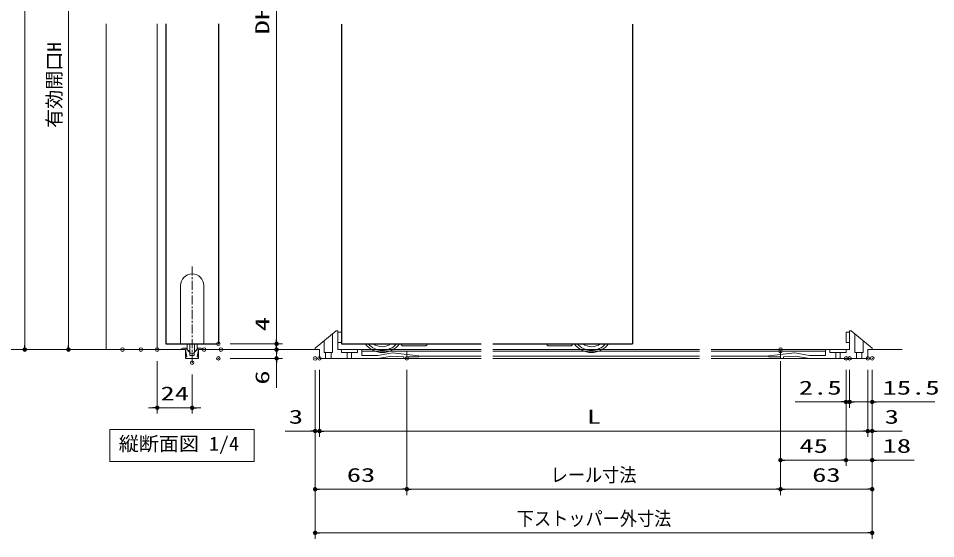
# Model space of a CAD drawing. Units: millimetres, scale not verified. Extents: x -1306 to 1306, y -607 to 607.
# Drawn here: x -873 to -243, y -133 to 225 of the extents above; entities that cross this region are included whole.
import ezdxf
from ezdxf.enums import TextEntityAlignment as Align

# ---------------------------------------------------------------- set-up
doc = ezdxf.new("R2010")
doc.units = ezdxf.units.MM
doc.header["$LTSCALE"] = 5
doc.header["$PDMODE"] = 32
doc.header["$PDSIZE"] = 2.5
doc.linetypes.add('USER1', pattern=[0.375, 0.25, -0.125])
doc.linetypes.add('USER3', pattern=[2, 1.25, -0.25, 0.25, -0.25])
for name, color, linetype, lineweight in [('0-1_線(黄)', 2, 'Continuous', 15), ('0-4_線(白)', 7, 'Continuous', 30), ('0-5_線(水)', 4, 'Continuous', 9), ('0-6_寸法線', 3, 'Continuous', 13), ('0-7_0', 3, 'Continuous', 25), ('0-8_DEFPOINTS', 7, 'Continuous', 5), ('0-A_中心線', 3, 'USER3', 9), ('0-B_点線(青)', 4, 'USER1', 9)]:
    doc.layers.add(name, color=color, linetype=linetype, lineweight=lineweight)
doc.styles.add('ＭＳ ゴシック', font='')
doc.styles.get('ＭＳ ゴシック').set_extended_font_data('MS Gothic')

# ---------------------------------------------------------------- blocks, each defined once
blk = doc.blocks.new('_DOT')
at = {"layer": '0-7_0'}
blk.add_line((-2.5, 0), (-5, 0), dxfattribs=at)
for points in [[(0, 0), (-2.5, 0), (-2.48, 0.313)], [(0, 0), (-2.48, -0.313), (-2.5, 0)], [(0, 0), (-2.48, 0.313), (-2.421, 0.622)], [(0, 0), (-2.421, -0.622), (-2.48, -0.313)], [(0, 0), (-2.421, 0.622), (-2.324, 0.92)], [(0, 0), (-2.324, -0.92), (-2.421, -0.622)], [(0, 0), (-2.324, 0.92), (-2.191, 1.204)], [(0, 0), (-2.191, -1.204), (-2.324, -0.92)], [(0, 0), (-2.191, 1.204), (-2.023, 1.469)], [(0, 0), (-2.023, -1.469), (-2.191, -1.204)], [(0, 0), (-2.023, 1.469), (-1.822, 1.711)], [(0, 0), (-1.822, -1.711), (-2.023, -1.469)], [(0, 0), (-1.822, 1.711), (-1.594, 1.926)], [(0, 0), (-1.594, -1.926), (-1.822, -1.711)], [(0, 0), (-1.594, 1.926), (-1.34, 2.111)], [(0, 0), (-1.34, -2.111), (-1.594, -1.926)], [(0, 0), (-1.34, 2.111), (-1.064, 2.262)], [(0, 0), (-1.064, -2.262), (-1.34, -2.111)], [(0, 0), (-1.064, 2.262), (-0.773, 2.378)], [(0, 0), (-0.773, -2.378), (-1.064, -2.262)], [(0, 0), (-0.773, 2.378), (-0.468, 2.456)], [(0, 0), (-0.468, -2.456), (-0.773, -2.378)], [(0, 0), (-0.468, 2.456), (-0.157, 2.495)], [(0, 0), (-0.157, -2.495), (-0.468, -2.456)], [(0, 0), (-0.157, 2.495), (0.157, 2.495)], [(0, 0), (0.157, -2.495), (-0.157, -2.495)], [(0, 0), (0.157, 2.495), (0.468, 2.456)], [(0, 0), (0.468, 2.456), (0.773, 2.378)], [(0, 0), (0.773, 2.378), (1.064, 2.262)], [(0, 0), (1.064, 2.262), (1.34, 2.111)], [(0, 0), (1.34, 2.111), (1.594, 1.926)], [(0, 0), (1.594, 1.926), (1.822, 1.711)], [(0, 0), (1.822, 1.711), (2.023, 1.469)], [(0, 0), (2.023, 1.469), (2.191, 1.204)], [(0, 0), (2.191, 1.204), (2.324, 0.92)], [(0, 0), (2.324, 0.92), (2.421, 0.622)], [(0, 0), (2.421, 0.622), (2.48, 0.313)], [(0, 0), (2.48, 0.313), (2.5, 0)], [(0, 0), (0.468, -2.456), (0.157, -2.495)], [(0, 0), (0.773, -2.378), (0.468, -2.456)], [(0, 0), (1.064, -2.262), (0.773, -2.378)], [(0, 0), (1.34, -2.111), (1.064, -2.262)], [(0, 0), (1.594, -1.926), (1.34, -2.111)], [(0, 0), (1.822, -1.711), (1.594, -1.926)], [(0, 0), (2.023, -1.469), (1.822, -1.711)], [(0, 0), (2.191, -1.204), (2.023, -1.469)], [(0, 0), (2.324, -0.92), (2.191, -1.204)], [(0, 0), (2.421, -0.622), (2.324, -0.92)], [(0, 0), (2.48, -0.313), (2.421, -0.622)], [(0, 0), (2.5, 0), (2.48, -0.313)]]:
    blk.add_solid(points, dxfattribs=at)

msp = doc.modelspace()

# ---------------------------------------------------------------- linework, layer by layer
at = {"layer": '0-1_線(黄)'}
for p, q in [((-1235.181, -2.553), (-758.267, -2.553)), ((-749.267, -2.553), (-669.217, -2.553)), ((-286.469, -2.553), (-265.941, -2.553))]:
    msp.add_line(p, q, dxfattribs=at)
msp.add_lwpolyline([(-810.374, -57.553), (-711.038, -57.553), (-711.038, -79.388), (-810.374, -79.388)], close=True, dxfattribs=at)
at = {"layer": '0-4_線(白)'}
for p, q in [((-771.701, 221.37), (-771.701, 1.447)), ((-735.701, 221.37), (-735.701, 1.447)), ((-651.217, 221.132), (-651.217, 69.63)), ((-651.217, 221.132), (-651.217, 1.447)), ((-451.219, 221.132), (-451.219, 1.447)), ((-651.217, 61.63), (-651.217, 1.447)), ((-771.701, 1.447), (-735.701, 1.447)), ((-651.217, 1.447), (-555.218, 1.447)), ((-547.218, 1.447), (-451.219, 1.447))]:
    msp.add_line(p, q, dxfattribs=at)
at = {"layer": '0-5_線(水)'}
for p, q in [((-812.701, 221.37), (-812.701, -2.553)), ((-777.701, 221.37), (-777.701, -2.553)), ((-761.701, 41.447), (-761.701, 1.447)), ((-745.701, 41.447), (-745.701, 1.447)), ((-657.317, -4.553), (-657.317, 8.295)), ((-653.717, -2.553), (-653.717, 10.447)), ((-653.717, 9.447), (-651.217, 9.447)), ((-651.217, 2.447), (-651.217, 9.447)), ((-301.969, 9.447), (-304.469, 9.447)), ((-304.469, 9.447), (-304.469, 2.447)), ((-301.969, -2.553), (-301.969, 10.447)), ((-298.369, -4.553), (-298.369, 8.295)), ((-757.201, -1.597), (-757.201, 1.447)), ((-755.201, -4.553), (-755.201, 1.447)), ((-752.201, -4.553), (-752.201, 1.447)), ((-750.201, -1.597), (-750.201, 1.447)), ((-663.117, -4.553), (-663.117, 3.495)), ((-653.717, 2.447), (-651.217, 2.447)), ((-301.969, 2.447), (-304.469, 2.447)), ((-292.569, -4.553), (-292.569, 3.495)), ((-762.052, -2.557), (-760.114, -1.557)), ((-758.052, -1.557), (-760.114, -1.557)), ((-758.267, -2.557), (-758.267, -2.553)), ((-758.267, -2.557), (-757.267, -7.557)), ((-758.267, -2.557), (-758.267, -8.557)), ((-755.267, -4.557), (-758.052, -1.557)), ((-755.267, -4.557), (-755.267, -6.557)), ((-752.701, -5.053), (-754.701, -5.053)), ((-752.267, -4.557), (-749.481, -1.557)), ((-752.267, -4.557), (-752.267, -6.557)), ((-749.267, -2.557), (-750.267, -7.557)), ((-749.267, -2.557), (-749.267, -2.553)), ((-749.267, -2.557), (-749.267, -8.557)), ((-749.267, -2.557), (-749.217, -2.557)), ((-745.481, -2.557), (-747.42, -1.557)), ((-669.217, -2.553), (-669.217, -1.553)), ((-669.217, -2.553), (-666.217, -2.553)), ((-666.217, -8.553), (-666.217, -2.553)), ((-666.217, -8.553), (-666.217, -2.553)), ((-663.117, -4.553), (-657.317, -4.553)), ((-662.117, -8.553), (-662.117, -4.553)), ((-658.317, -8.553), (-658.317, -4.553)), ((-653.717, -2.553), (-555.218, -2.553)), ((-651.217, -4.553), (-651.217, -2.553)), ((-651.217, -4.553), (-640.217, -4.553)), ((-647.217, -8.553), (-647.217, -4.553)), ((-644.217, -8.553), (-644.217, -4.553)), ((-640.217, -4.553), (-640.217, -2.553)), ((-637.217, -6.553), (-637.217, -2.553)), ((-637.217, -3.553), (-555.218, -3.553)), ((-626.086, -6.553), (-616.136, -4.757)), ((-616.136, -4.757), (-598.217, -6.737)), ((-593.217, -0.053), (-608.933, -0.053)), ((-606.217, -8.553), (-606.217, -3.553)), ((-547.218, -2.553), (-405.218, -2.553)), ((-547.218, -3.553), (-405.218, -3.553)), ((-509.219, -0.053), (-493.503, -0.053)), ((-397.218, -2.553), (-301.969, -2.553)), ((-397.218, -3.553), (-318.469, -3.553)), ((-339.55, -4.757), (-357.469, -6.737)), ((-349.469, -8.553), (-349.469, -3.553)), ((-329.6, -6.553), (-339.55, -4.757)), ((-318.469, -6.553), (-318.469, -2.553)), ((-315.469, -4.553), (-315.469, -2.553)), ((-304.469, -4.553), (-315.469, -4.553)), ((-311.469, -8.553), (-311.469, -4.553)), ((-308.469, -8.553), (-308.469, -4.553)), ((-304.469, -4.553), (-304.469, -2.553)), ((-292.569, -4.553), (-298.369, -4.553)), ((-297.369, -8.553), (-297.369, -4.553)), ((-293.569, -8.553), (-293.569, -4.553)), ((-289.469, -2.553), (-286.469, -2.553)), ((-289.469, -8.553), (-289.469, -2.553)), ((-286.469, -2.553), (-286.469, -1.553)), ((-757.267, -7.557), (-758.267, -7.557)), ((-749.267, -8.557), (-758.267, -8.557)), ((-752.267, -6.557), (-755.267, -6.557)), ((-749.267, -7.557), (-750.267, -7.557)), ((-666.217, -8.553), (-555.218, -8.553)), ((-637.217, -6.553), (-626.086, -6.553)), ((-626.086, -8.553), (-616.5, -6.955)), ((-616.5, -6.955), (-608.217, -7.553)), ((-608.217, -8.553), (-608.217, -7.553)), ((-598.217, -7.053), (-555.218, -7.053)), ((-547.218, -7.053), (-405.218, -7.053)), ((-547.218, -8.553), (-405.218, -8.553)), ((-397.218, -7.053), (-357.469, -7.053)), ((-397.218, -8.553), (-289.469, -8.553)), ((-339.187, -6.955), (-347.469, -7.553)), ((-347.469, -8.553), (-347.469, -7.553)), ((-329.6, -8.553), (-339.187, -6.955)), ((-318.469, -6.553), (-329.6, -6.553))]:
    msp.add_line(p, q, dxfattribs=at)
for points in [[(-669.217, -1.553), (-654.717, 10.447), (-653.717, 10.447)], [(-286.469, -1.553), (-300.969, 10.447), (-301.969, 10.447)], [(-747.42, -1.557), (-749.481, -1.557), (-747.42, -1.557)], [(-606.217, -7.553), (-598.217, -7.589), (-598.217, -6.737)], [(-349.469, -7.553), (-357.469, -7.589), (-357.469, -6.737)]]:
    msp.add_lwpolyline(points, dxfattribs=at)
for centre, radius, start, end in [((-753.701, 41.447), 8, 0, 180), ((-623.017, 9.947), 14.5, 215.8883, 270), ((-623.017, 9.947), 13, 220.83222, 319.16778), ((-623.217, 9.947), 10.5, 234.04943, 305.95057), ((-623.017, 9.947), 14.5, 270, 324.1117), ((-479.419, 9.947), 14.5, 215.8883, 270), ((-479.419, 9.947), 13, 220.83222, 319.16778), ((-479.219, 9.947), 10.5, 234.04943, 305.95057), ((-479.419, 9.947), 14.5, 270, 324.1117), ((-755.201, -1.597), 2, 180, 270), ((-754.701, -4.553), 0.5, 180, 270), ((-752.701, -4.553), 0.5, 270, 0), ((-752.201, -1.597), 2, 270, 0)]:
    msp.add_arc(centre, radius, start, end, dxfattribs=at)
at = {"layer": '0-6_寸法線'}
for p, q in [((-695.701, 444.447), (-695.701, 4.447)), ((-868.701, 367.947), (-868.701, 0.447)), ((-838.701, 355.947), (-838.701, 0.447)), ((-695.701, 4.447), (-695.701, 22.59)), ((-727.701, 1.447), (-691.701, 1.447)), ((-727.701, 1.447), (-691.701, 1.447)), ((-695.701, 0.447), (-695.701, 3.447)), ((-695.701, -2.553), (-695.701, 1.447)), ((-809.632, -2.553), (-872.701, -2.553)), ((-796.951, -2.553), (-842.701, -2.553)), ((-737.489, -2.553), (-691.701, -2.553)), ((-725.942, -2.553), (-691.701, -2.553)), ((-695.701, -2.553), (-695.701, -8.557)), ((-695.701, -5.553), (-695.701, -8.553)), ((-777.701, -10.553), (-777.701, -46.553)), ((-727.701, -8.557), (-691.701, -8.557)), ((-695.701, -11.557), (-695.701, -28.748)), ((-349.469, -10.553), (-349.469, -102.553)), ((-349.469, -11.553), (-349.469, -82.553)), ((-349.469, -11.553), (-349.469, -102.553)), ((-669.217, -16.616), (-669.217, -62.553)), ((-669.217, -16.616), (-669.217, -102.553)), ((-669.217, -16.616), (-669.217, -132.553)), ((-666.217, -16.553), (-666.217, -62.553)), ((-666.217, -16.553), (-666.217, -62.553)), ((-606.217, -16.553), (-606.217, -102.553)), ((-606.217, -16.553), (-606.217, -102.553)), ((-304.469, -16.553), (-304.469, -42.553)), ((-304.469, -16.553), (-304.469, -82.553)), ((-304.469, -16.553), (-304.469, -82.553)), ((-301.969, -16.553), (-301.969, -42.553)), ((-301.969, -16.553), (-301.969, -42.553)), ((-289.469, -16.553), (-289.469, -62.553)), ((-289.469, -16.553), (-289.469, -62.553)), ((-286.469, -16.521), (-286.469, -62.553)), ((-286.469, -16.521), (-286.469, -132.553)), ((-286.469, -16.521), (-286.469, -42.553)), ((-286.469, -16.521), (-286.469, -82.553)), ((-286.469, -16.521), (-286.469, -102.553)), ((-753.701, -19.557), (-753.701, -46.553)), ((-780.701, -42.553), (-783.701, -42.553)), ((-777.701, -42.553), (-753.701, -42.553)), ((-750.701, -42.553), (-747.701, -42.553)), ((-307.469, -38.553), (-339.422, -38.553)), ((-304.969, -38.553), (-307.969, -38.553)), ((-301.969, -38.553), (-304.469, -38.553)), ((-301.969, -38.553), (-286.469, -38.553)), ((-298.969, -38.553), (-295.969, -38.553)), ((-283.469, -38.553), (-243.422, -38.553)), ((-672.217, -58.553), (-689.884, -58.553)), ((-666.217, -58.553), (-669.217, -58.553)), ((-663.217, -58.553), (-292.469, -58.553)), ((-663.217, -58.553), (-660.217, -58.553)), ((-292.469, -58.553), (-295.469, -58.553)), ((-289.469, -58.553), (-286.469, -58.553)), ((-283.469, -58.553), (-265.803, -58.553)), ((-307.469, -78.553), (-346.469, -78.553)), ((-307.469, -78.553), (-310.469, -78.553)), ((-304.469, -78.553), (-286.469, -78.553)), ((-283.469, -78.553), (-257.707, -78.553)), ((-666.217, -98.553), (-609.217, -98.553)), ((-352.469, -98.553), (-603.217, -98.553)), ((-346.469, -98.553), (-289.469, -98.553)), ((-289.469, -128.553), (-666.217, -128.553))]:
    msp.add_line(p, q, dxfattribs=at)
at = {"layer": '0-8_DEFPOINTS'}
for p in [(-735.701, 1.447), (-695.701, 1.447), (-868.701, -2.553), (-838.701, -2.553), (-801.632, -2.553), (-788.951, -2.553), (-777.701, -2.553), (-745.489, -2.553), (-733.942, -2.553), (-695.701, -2.553), (-349.469, -2.553), (-349.469, -3.553), (-753.701, -11.557), (-735.701, -8.557), (-695.701, -8.557), (-669.217, -8.616), (-669.217, -8.616), (-666.217, -8.553), (-666.217, -8.553), (-606.217, -8.553), (-606.217, -8.553), (-304.469, -8.553), (-301.969, -8.553), (-289.469, -8.553), (-286.469, -8.521), (-301.969, -38.553), (-286.469, -38.553), (-753.701, -42.553), (-666.217, -58.553), (-289.469, -58.553), (-349.469, -78.553), (-286.469, -78.553), (-606.217, -98.553), (-606.217, -98.553), (-286.469, -98.553), (-669.217, -128.553)]:
    msp.add_point(p, dxfattribs=at)
at = {"layer": '0-A_中心線'}
msp.add_line((-753.701, -11.557), (-753.701, 55.313), dxfattribs=at)
at = {"layer": '0-B_点線(青)'}
for p, q in [((-593.217, -0.053), (-592.217, 0.947)), ((-592.217, 1.447), (-592.217, 0.947)), ((-510.219, 1.447), (-510.219, 0.947)), ((-509.219, -0.053), (-510.219, 0.947))]:
    msp.add_line(p, q, dxfattribs=at)
for points in [[(-608.933, -0.053), (-609.217, -0.053), (-610.717, 1.447)], [(-493.503, -0.053), (-493.219, -0.053), (-491.719, 1.447)]]:
    msp.add_lwpolyline(points, dxfattribs=at)

# ---------------------------------------------------------------- block references
at = {"layer": '0-6_寸法線', "xscale": 0.6, "yscale": 0.6}
for p, rotation in [((-868.701, -2.553), 270), ((-838.701, -2.553), 270), ((-695.701, 1.447), 270), ((-695.701, 1.447), 270), ((-695.701, -2.553), 270), ((-695.701, -2.553), 90), ((-695.701, -8.557), 90), ((-301.969, -38.553), 180), ((-286.469, -38.553), 180), ((-753.701, -42.553), 180), ((-666.217, -58.553), 180), ((-666.217, -58.553), 180), ((-286.469, -58.553), 180), ((-349.469, -78.553), 180), ((-286.469, -78.553), 180), ((-669.217, -98.553), 180), ((-606.217, -98.553), 180), ((-349.469, -98.553), 180), ((-669.217, -128.553), 180)]:
    msp.add_blockref('_DOT', p, dxfattribs=dict(at, rotation=rotation))
for p in [(-304.469, -38.553), (-301.969, -38.553), (-777.701, -42.553), (-669.217, -58.553), (-289.469, -58.553), (-289.469, -58.553), (-304.469, -78.553), (-304.469, -78.553), (-606.217, -98.553), (-349.469, -98.553), (-286.469, -98.553), (-286.469, -128.553)]:
    msp.add_blockref('_DOT', p, dxfattribs=at)

# ---------------------------------------------------------------- texts
at = {"layer": '0-1_線(黄)', "style": 'ＭＳ ゴシック', "width": 1.05}
msp.add_text('縦断面図 1/4', height=9.621, dxfattribs=at).set_placement((-804.155, -74.931), align=Align.BOTTOM_LEFT)
at = {"layer": '0-6_寸法線', "style": 'ＭＳ ゴシック', "width": 1.5}
for s, p in [('DH', (-697.85, 214.209)), ('4', (-697.85, 10.018)), ('6', (-697.85, -26.653))]:
    msp.add_text(s, height=9.604, rotation=90, dxfattribs=at).set_placement(p, align=Align.BOTTOM_LEFT)
at = {"layer": '0-6_寸法線', "style": 'ＭＳ ゴシック'}
msp.add_text('有効開口H', height=9.604, rotation=90, dxfattribs=at).set_placement((-840.85, 149.911), align=Align.BOTTOM_LEFT)
for s, width, p in [('2.5', 1.5, (-336.85, -36.404)), ('15.5', 1.5, (-279.327, -36.404)), ('24', 1.5, (-775.462, -40.404)), ('3', 1.5, (-687.312, -56.404)), ('L', 1.5, (-482.605, -56.404)), ('3', 1.5, (-277.898, -56.404)), ('45', 1.5, (-336.493, -76.404)), ('18', 1.5, (-279.327, -76.404)), ('63', 1.5, (-647.479, -96.404)), ('レール寸法', 0.9, (-507.366, -96.404)), ('63', 1.5, (-327.731, -96.404)), ('下ストッパー外寸法', 0.9, (-530.616, -126.404))]:
    msp.add_text(s, height=9.604, dxfattribs=dict(at, width=width)).set_placement(p, align=Align.BOTTOM_LEFT)

doc.saveas('drawing.dxf')
